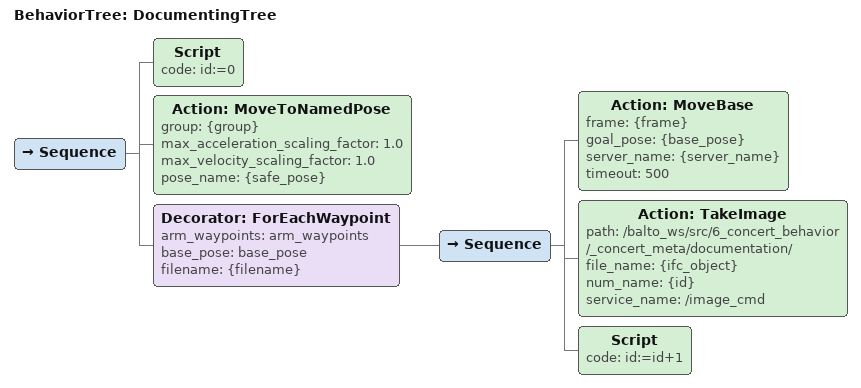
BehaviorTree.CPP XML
<?xml version="1.0"?>
<root main_tree_to_execute="DocumentingTree">
    <BehaviorTree ID="DocumentingTree">
        <Sequence>
                <Script code="id:=0" />
                <Action ID="MoveToNamedPose" group="{group}" max_acceleration_scaling_factor="1.0" max_velocity_scaling_factor="1.0" pose_name="{safe_pose}"/>
                <Decorator ID="ForEachWaypoint" arm_waypoints="arm_waypoints" base_pose="base_pose" filename="{filename}">
                <Sequence>
                        <Action ID="MoveBase" frame="{frame}" goal_pose="{base_pose}" server_name="{server_name}" timeout="500"/>
                        <Action ID="TakeImage" path="/balto_ws/src/6_concert_behavior/_concert_meta/documentation/" file_name="{ifc_object}" num_name="{id}" service_name="/image_cmd"/>
                        <Script code=" id:=id+1 " />
                </Sequence>
                </Decorator>
        </Sequence>
    </BehaviorTree>
</root>
